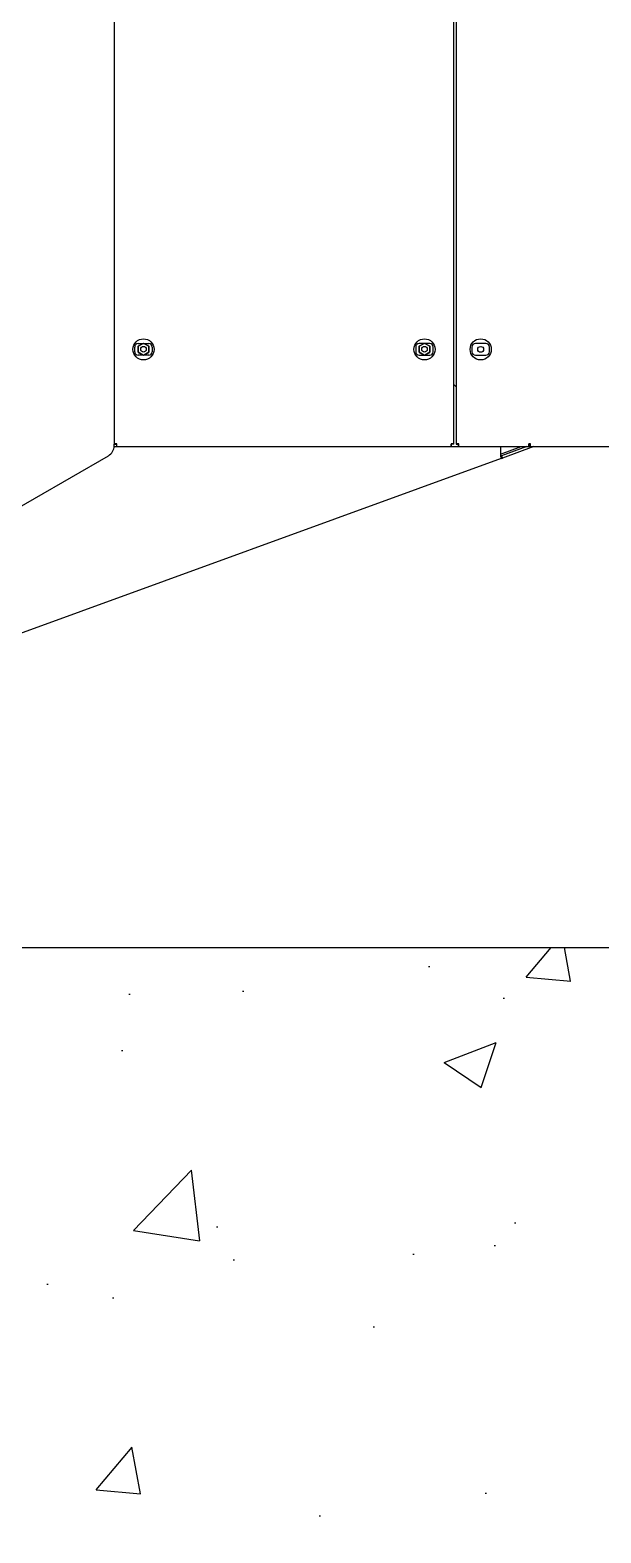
# Model space of a CAD drawing. Header units: inches. Extents: x 16559 to 58559, y 6500 to 36200.
# Drawn here: x 47087 to 47575, y 28974 to 30258 of the extents above; entities that cross this region are included whole.
import ezdxf

# ---------------------------------------------------------------- set-up
doc = ezdxf.new("R2010")
doc.units = ezdxf.units.IN
doc.header["$LTSCALE"] = 300
doc.layers.add('CAPANNONE', color=4, linetype='Continuous')
doc.layers.add('MACCHINA', color=40, linetype='Continuous')

# ---------------------------------------------------------------- blocks, each defined once
blk = doc.blocks.new('A$Ccd749461')
at = {"layer": 'MACCHINA'}
for p, q in [((939.3, 1712.9), (939.3, -434.9)), ((647.3, 610.9), (647.3, -434.9)), ((937.3, -434.9), (937.3, 610.9)), ((664.8, -356), (664.8, -352)), ((671.9, -349), (667.7, -351.4)), ((667.7, -351.4), (667.7, -356.6)), ((667.7, -356.6), (671.9, -359)), ((667.8, -349), (676.8, -349)), ((667.8, -351.3), (671.9, -349)), ((667.8, -356.5), (667.8, -351.3)), ((672.1, -359), (667.8, -356.5)), ((676.8, -359), (667.8, -359)), ((676.8, -356.5), (672.5, -359)), ((672.7, -349), (676.8, -351.3)), ((676.8, -351.4), (672.7, -349)), ((672.7, -359), (676.8, -356.6)), ((676.8, -351.3), (676.8, -356.5)), ((676.8, -356.6), (676.8, -351.4)), ((679.8, -352), (679.8, -356)), ((904.8, -352), (904.8, -356)), ((911.9, -349), (907.7, -351.4)), ((907.7, -351.4), (907.7, -356.6)), ((907.7, -356.6), (911.9, -359)), ((916.8, -349), (907.8, -349)), ((907.8, -351.3), (911.9, -349)), ((907.8, -356.5), (907.8, -351.3)), ((912.1, -359), (907.8, -356.5)), ((907.8, -359), (916.8, -359)), ((916.8, -356.5), (912.5, -359)), ((912.7, -349), (916.8, -351.3)), ((916.8, -351.4), (912.7, -349)), ((912.7, -359), (916.8, -356.6)), ((916.8, -351.3), (916.8, -356.5)), ((916.8, -356.6), (916.8, -351.4)), ((919.8, -356), (919.8, -352)), ((952.8, -352), (952.8, -356)), ((964.8, -349), (955.8, -349)), ((955.8, -359), (964.8, -359)), ((967.8, -356), (967.8, -352)), ((939.3, -386), (937.3, -384)), ((647.3, -434.9), (649.3, -434.9)), ((647.3, -437), (647.3, -434.9)), ((649.4, -437), (649.4, -435)), ((935.2, -437), (935.2, -435)), ((937.3, -434.9), (935.3, -434.9)), ((939.3, -434.9), (941.3, -434.9)), ((941.4, -437), (941.4, -435)), ((1002.9, -434.8), (1001.4, -434.8)), ((1001.5, -437), (1001.5, -435)), ((977.9, -447.1), (425.7, -648.1)), ((430, -567.4), (642.3, -444.9)), ((647.3, -437), (649.4, -437)), ((649.4, -437), (935.2, -437)), ((935.2, -437), (941.4, -437)), ((941.4, -437), (1001.3, -437)), ((977.2, -437), (977.2, -445)), ((977.2, -443.5), (995, -437)), ((978.1, -444.9), (977.2, -445.2)), ((977.9, -447.1), (978.8, -446.8)), ((999.8, -437), (978.1, -444.9)), ((978.1, -444.9), (978.8, -446.8)), ((1005.6, -437), (978.8, -446.8)), ((1001.3, -437), (1001.5, -437)), ((1001.5, -437), (1367, -437)), ((1005.6, -437), (1005.6, -437))]:
    blk.add_line(p, q, dxfattribs=at)
for centre, radius in [((672.3, -354), 9), ((912.3, -354), 9), ((960.3, -354), 9), ((672.3, -353.9), 2.4), ((912.3, -353.9), 2.4), ((960.3, -354), 2.5)]:
    blk.add_circle(centre, radius, dxfattribs=at)
for centre, radius, start, end in [((667.8, -352), 3, 90, 180), ((667.8, -356), 3, 180, 270), ((676.8, -352), 3, 0, 90), ((676.8, -356), 3, 270, 0), ((907.8, -352), 3, 90, 180), ((907.8, -356), 3, 180, 270), ((916.8, -352), 3, 0, 90), ((916.8, -356), 3, 270, 0), ((955.8, -352), 3, 90, 180), ((955.8, -356), 3, 180, 270), ((964.8, -352), 3, 0, 90), ((964.8, -356), 3, 270, 0), ((637.3, -436.2), 10, 300, 358.251), ((1005.7, -437.2), 0.2, 90, 110)]:
    blk.add_arc(centre, radius, start, end, dxfattribs=at)
for points in [[(649.5, -434.8), (649.2, -434.8), (648.6, -434.8), (647.9, -434.8), (647.4, -434.8), (647.3, -434.9), (647.3, -434.9)], [(649.4, -437), (649.4, -437), (649.5, -436.9), (649.5, -436.4), (649.5, -435.7), (649.5, -435.1), (649.5, -434.8)], [(937.3, -434.9), (937.3, -434.9), (937.2, -434.8), (936.7, -434.8), (936, -434.8), (935.4, -434.8), (935.1, -434.8)], [(935.1, -434.8), (935.1, -435.1), (935.1, -435.7), (935.1, -436.4), (935.1, -436.9), (935.2, -437), (935.2, -437)], [(941.5, -434.8), (941.2, -434.8), (940.6, -434.8), (939.9, -434.8), (939.4, -434.8), (939.3, -434.9), (939.3, -434.9)], [(941.4, -437), (941.4, -437), (941.5, -436.9), (941.5, -436.4), (941.5, -435.7), (941.5, -435.1), (941.5, -434.8)], [(1001.4, -434.8), (1001.4, -435.1), (1001.4, -435.7), (1001.3, -436.4), (1001.3, -436.9), (1001.3, -437), (1001.3, -437)], [(1001.5, -437), (1001.7, -437), (1002.1, -436.9), (1002.6, -436.4), (1002.9, -435.7), (1002.9, -435.1), (1002.9, -434.8)], [(1001.5, -435), (1001.5, -435), (1001.5, -435), (1001.5, -434.9), (1001.5, -434.9), (1001.5, -434.8), (1001.5, -434.8)], [(977.2, -445), (977.3, -445.3), (977.5, -445.8), (977.7, -446.5), (977.9, -447), (977.9, -447.1), (977.9, -447.1)]]:
    blk.add_open_spline(points, degree=3, dxfattribs=at)

msp = doc.modelspace()

# ---------------------------------------------------------------- hatches: boundary and pattern name
at = {"layer": 'CAPANNONE'}
h = msp.add_hatch(dxfattribs=at)
h.set_pattern_fill('AR-CONC', color=8, scale=2.5)
h.set_pattern_definition([(50, (-8000, 0), (455.4617, -39.8477), [47.625, -523.875]), (355, (-8000, 0), (-88.1086, 477.642), [38.1, -419.1015]), (100.45144, (-7962.04, -3.3), (367.353, 437.7944), [40.475, -445.2256]), (46.1842, (-8000, 127), (677.6976, -105.106), [71.4375, -785.8125]), (96.6356, (-7943.5, 118.24), (593.51, 618.565), [60.7126, -667.839]), (351.1842, (-8000, 127), (593.51, 618.565), [57.15, -628.649]), (21, (-7936.5, 95.25), (379.036, -255.663), [47.625, -523.875]), (326, (-7936.5, 95.25), (154.505, 460.47), [38.1, -419.1]), (71.45144, (-7904.9, 73.94), (533.541, 204.807), [40.475, -445.225]), (37.5, (-8000, 0), (7.7215, 211.3876), [0, -414.02, 0, -425.45, 0, -420.6875]), (7.5, (-8000, 0), (167.04916, 250.4514), [0, -242.57, 0, -404.495, 0, -160.3375]), (327.5, (-8141.6, 0), (338.9765, -14.32186), [0, -158.75, 0, -495.3, 0, -657.225]), (317.5, (-8205.1, 0), (370.323, 63.5662), [0, -206.375, 0, -328.93, 0, -466.725])])
h.paths.add_polyline_path([(49641.528, 29474.28), (43909.165, 29474.28), (43909.165, 28974.28), (49641.528, 28974.28)])

# ---------------------------------------------------------------- linework, layer by layer
msp.add_line((43909.165, 29474.28), (49641.528, 29474.28), dxfattribs=at)

# ---------------------------------------------------------------- block references
at = {"layer": 'MACCHINA'}
msp.add_blockref('A$Ccd749461', (46511.967, 30339.28), dxfattribs=at)

doc.saveas('drawing.dxf')
